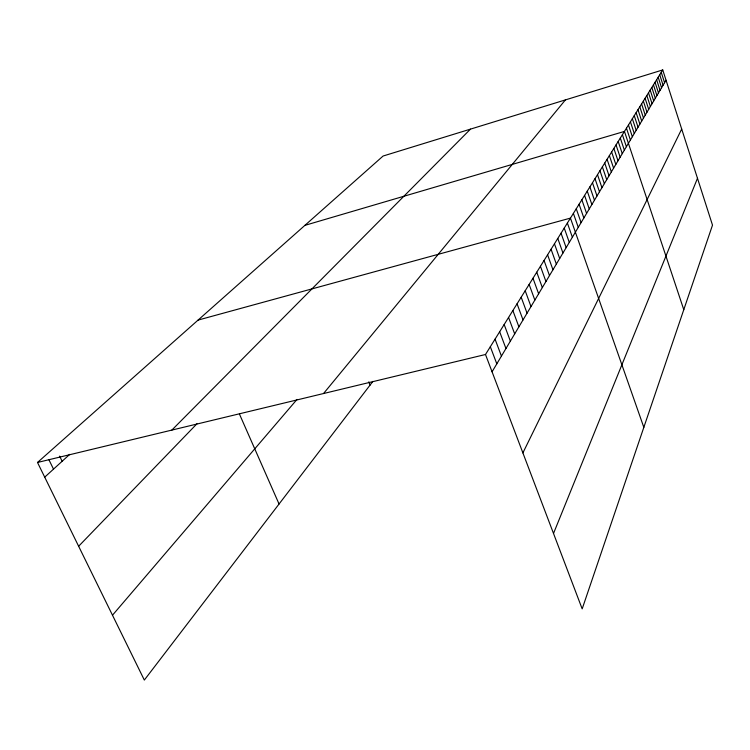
<?xml version="1.0" encoding="UTF-8"?>
<svg xmlns="http://www.w3.org/2000/svg" width="750" height="750" viewBox="0 0 750 750"><rect width="100%" height="100%" fill="white"/><g stroke="black" fill="none" stroke-linecap="round" stroke-linejoin="round"><path stroke-width="1.12" d="M553.509 533.466L697.481 178.303M522.891 452.906L681.694 129.047M492.066 371.794L666.056 80.25M485.494 354.497L662.747 69.938L712.5 225.131L582.178 608.897L485.494 354.497L37.5 462.469L144.328 680.062L372.909 381.384M323.531 393.534L565.425 99.9M112.491 615.206L297 399.441M78.637 546.253L196.95 423.769M171.862 430.078L470.475 129.131M44.709 477.159L69.722 454.359M37.5 462.469L383.1 156.028L662.747 69.938M304.913 225.356L624.45 131.428L683.784 309.703M198.066 320.091L570.45 218.109L643.828 427.359M48.938 459.769L53.512 469.134M59.625 456.122L62.128 461.278M239.428 414.028L279.056 504.019M368.812 381.853L370.116 385.041M495.056 339.15L501.431 356.1M490.331 346.734L496.809 363.853M499.659 331.753L505.95 348.525M504.169 324.525L510.366 341.128M508.566 317.456L514.678 333.9M512.869 310.556L518.897 326.831M521.184 297.206L527.053 313.172M517.069 303.806L523.022 319.922M525.206 290.747L530.991 306.562M532.987 278.25L538.631 293.775M529.134 284.438L534.853 300.103M536.756 272.203L542.325 287.578M540.441 266.288L545.944 281.522M547.594 254.803L552.956 269.766M544.059 260.484L549.487 275.578M554.456 243.788L559.688 258.488M551.062 249.244L556.35 264.066M557.784 238.453L562.95 253.012M564.244 228.075L569.288 242.391M561.047 233.212L566.156 247.65M567.375 223.041L572.372 237.234M576.262 208.781L581.091 222.628M573.384 213.403L578.259 227.353M581.859 199.8L586.584 213.412M579.084 204.253L583.856 217.978M587.259 191.128L591.881 204.534M584.578 195.422L589.256 208.931M592.472 182.766L597 195.956M589.884 186.909L594.459 200.203M597.506 174.675L601.941 187.669M595.012 178.688L599.494 191.775M604.744 163.059L609.056 175.762M602.372 166.866L606.722 179.662M599.963 170.738L604.35 183.637M609.375 155.625L613.603 168.141M607.078 159.309L611.344 171.919M616.041 144.928L620.147 157.172M613.856 148.434L618 160.762M611.634 151.997L615.816 164.428M622.397 134.719L626.391 146.709M620.306 138.066L624.347 150.141M618.188 141.469L622.266 153.628M626.466 128.184L630.394 139.997M632.353 118.734L636.178 130.312M630.422 121.838L634.275 133.491M628.462 124.987L632.353 136.725M637.978 109.716L641.7 121.05M636.131 112.678L639.881 124.097M634.256 115.688L638.044 127.181M645.094 98.278L648.703 109.322M643.359 101.072L646.987 112.191M641.587 103.913L645.253 115.106M639.797 106.791L643.491 118.059M650.184 90.113L653.7 100.95M648.506 92.794L652.059 103.706M646.819 95.512L650.391 106.491M656.634 79.753L660.037 90.319M655.05 82.294L658.491 92.925M653.456 84.862L656.916 95.559M651.825 87.469L655.312 98.241M661.247 72.347L664.575 82.716M659.728 74.784L663.084 85.219M658.191 77.25L661.575 87.75"/></g></svg>
